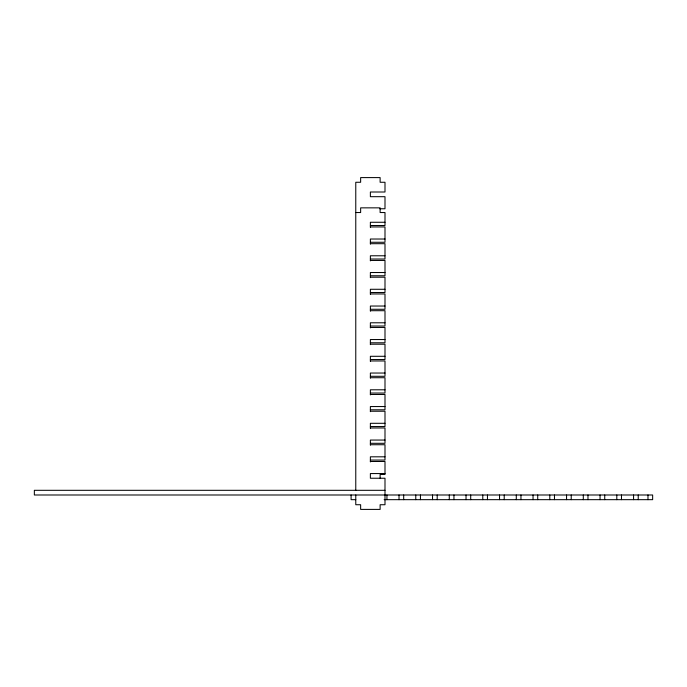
<?xml version="1.0" encoding="UTF-8"?>
<svg xmlns="http://www.w3.org/2000/svg" width="687" height="687" viewBox="0 0 687 687"><rect width="100%" height="100%" fill="white"/><g stroke="black" fill="none" stroke-linecap="round" stroke-linejoin="round"><path stroke-width="1.03" d="M379.774 208.762L384.995 208.762L384.995 196.688L370.379 196.688L370.379 192.008L384.995 192.008L384.995 182.27L380.126 182.27L380.126 177.598L360.641 177.598L360.641 182.27L355.772 182.27L355.772 490.312M355.772 212.532L360.641 212.532L360.641 207.852L380.126 207.852L380.126 212.532L384.995 212.532L384.995 225.516L370.379 225.516M384.995 222.27L370.379 222.27L370.379 227.388M370.379 226.942L384.995 226.942L384.995 242.271L370.379 242.271M384.995 239.024L370.379 239.024L370.379 244.134M370.379 243.696L384.995 243.696L384.995 259.025L370.379 259.025M384.995 255.779L370.379 255.779L370.379 260.888M370.379 260.45L384.995 260.45L384.995 275.77L370.379 275.77M384.995 272.524L370.379 272.524L370.379 277.642M370.379 277.204L384.995 277.204L384.995 292.525L370.379 292.525M384.995 289.279L370.379 289.279L370.379 294.397M370.379 293.959L384.995 293.959L384.995 309.279L370.379 309.279M384.995 306.033L370.379 306.033L370.379 311.151M370.379 310.704L384.995 310.704L384.995 326.033L370.379 326.033M384.995 322.787L370.379 322.787L370.379 327.905M370.379 327.459L384.995 327.459L384.995 342.787L370.379 342.787M384.995 339.541L370.379 339.541L370.379 344.659M370.379 344.213L384.995 344.213L384.995 359.541L370.379 359.541M384.995 356.295L370.379 356.295L370.379 361.405M370.379 360.967L384.995 360.967L384.995 376.296L370.379 376.296M384.995 373.041L370.379 373.041L370.379 378.159M370.379 377.721L384.995 377.721L384.995 393.041L370.379 393.041M384.995 389.795L370.379 389.795L370.379 394.913M370.379 394.475L384.995 394.475L384.995 409.796L370.379 409.796M384.995 406.549L370.379 406.549L370.379 411.668M370.379 411.23L384.995 411.23L384.995 426.55L370.379 426.55M384.995 423.304L370.379 423.304L370.379 428.422M370.379 427.975L384.995 427.975L384.995 443.304L370.379 443.304M384.995 440.058L370.379 440.058L370.379 445.176M370.379 444.729L384.995 444.729L384.995 460.058L370.379 460.058M384.995 456.812L370.379 456.812L370.379 461.93M370.379 461.484L384.995 461.484L384.995 474.468L380.126 474.468L380.126 478.212M384.995 473.566L370.379 473.566L370.379 478.238L384.995 478.238L384.995 504.73L380.126 504.73L380.126 509.402L360.641 509.402L360.641 504.73L355.772 504.73L355.772 494.992M384.995 490.312L34.35 490.312L34.35 494.992L652.65 494.992L652.65 499.664L384.136 499.664M355.772 499.664L351.1 499.664L351.1 494.992M647.978 494.992L647.978 499.664M638.232 494.992L638.232 499.664M633.56 494.992L633.56 499.664M621.486 494.992L621.486 499.664M616.806 494.992L616.806 499.664M604.732 494.992L604.732 499.664M600.052 494.992L600.052 499.664M587.978 494.992L587.978 499.664M583.297 494.992L583.297 499.664M571.223 494.992L571.223 499.664M566.552 494.992L566.552 499.664M554.469 494.992L554.469 499.664M549.798 494.992L549.798 499.664M537.715 494.992L537.715 499.664M533.043 494.992L533.043 499.664M520.961 494.992L520.961 499.664M516.289 494.992L516.289 499.664M504.215 494.992L504.215 499.664M499.535 494.992L499.535 499.664M487.461 494.992L487.461 499.664M482.781 494.992L482.781 499.664M470.707 494.992L470.707 499.664M466.026 494.992L466.026 499.664M453.952 494.992L453.952 499.664M449.281 494.992L449.281 499.664M437.198 494.992L437.198 499.664M432.527 494.992L432.527 499.664M420.444 494.992L420.444 499.664M415.772 494.992L415.772 499.664M403.69 494.992L403.69 499.664M399.018 494.992L399.018 499.664M386.944 494.992L386.944 499.664"/></g></svg>
